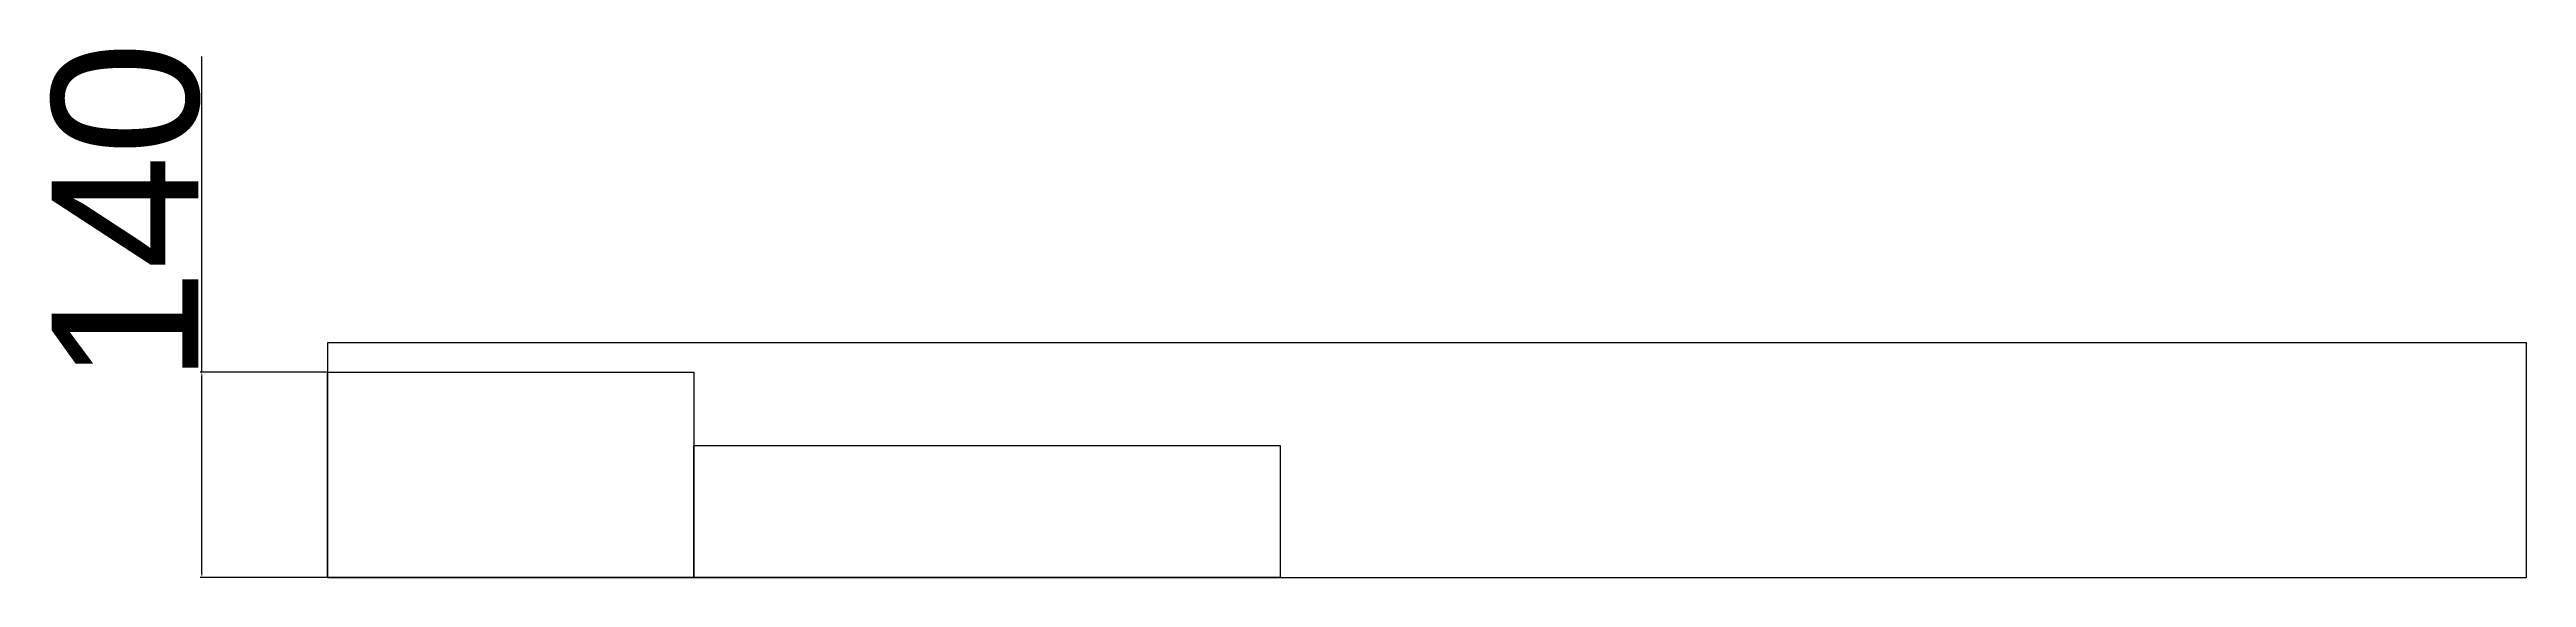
# Model space of a CAD drawing. Header units: millimetres. Extents: x 1146 to 2836, y 7701 to 8060.
import ezdxf

# ---------------------------------------------------------------- set-up
doc = ezdxf.new("R2010")
doc.units = ezdxf.units.MM
doc.styles.get("Standard").update_dxf_attribs({"font": 'arial.ttf'})
doc.dimstyles.new('ISO-25', dxfattribs={"dimtxt": 2.5, "dimasz": 2.5, "dimexe": 1.25, "dimexo": 0.625, "dimtad": 1, "dimtxsty": 'Standard', "dimcen": 2.5, "dimadec": 0, "dimazin": 0, "dimtfac": 1, "dimtmove": 0, "dimatfit": 3, "dimfxl": 1, "dimarcsym": 0})

# ---------------------------------------------------------------- blocks, each defined once
blk = doc.blocks.new('*D3')
at = {"color": 0, "lineweight": -2, "transparency": 16777216}
for p, q in [((1250.1, 7840.5), (1250.1, 8055.5)), ((1335.2, 7840.5), (1248.9, 7840.5)), ((1250.1, 7703), (1250.1, 7838)), ((1335.2, 7700.5), (1248.9, 7700.5))]:
    blk.add_line(p, q, dxfattribs=at)
at = {"color": 0, "transparency": 16777216}
for points in [[(1249.7, 7838), (1250.6, 7838), (1250.1, 7840.5)], [(1249.7, 7703), (1250.6, 7703), (1250.1, 7700.5)]]:
    blk.add_solid(points, dxfattribs=at)
at = {"layer": 'Defpoints', "color": 0, "transparency": 16777216}
for p in [(1250.1, 7840.5), (1335.8, 7840.5), (1335.8, 7700.5)]:
    blk.add_point(p, dxfattribs=at)
at = {"color": 0, "transparency": 16777216, "insert": (1198.5, 7949.3), "char_height": 2.5, "attachment_point": 5, "rotation": 90}
blk.add_mtext('{\\H40x;140}', dxfattribs=at)

msp = doc.modelspace()

# ---------------------------------------------------------------- linework, layer by layer
at = {"color": 1}
msp.add_lwpolyline([(1335.788, 7700.544), (2835.788, 7700.544), (2835.788, 7860.544), (1335.788, 7860.544)], close=True, dxfattribs=at)
at = {"color": 3}
msp.add_lwpolyline([(1335.788, 7700.544), (1335.788, 7840.544), (1585.788, 7840.544), (1585.788, 7700.544)], close=True, dxfattribs=at)
at = {"color": 2}
msp.add_lwpolyline([(1985.788, 7790.544), (1985.788, 7700.544), (1585.788, 7700.544), (1585.788, 7790.544)], close=True, dxfattribs=at)

# ---------------------------------------------------------------- dimensions: what is measured, and where the dimension line sits
dim = msp.add_linear_dim(base=(1250.139, 7840.544), p1=(1335.788, 7700.544), p2=(1335.788, 7840.544), angle=90, text='{\\H40x;<>}', dimstyle='ISO-25')
dim.commit()
dim.dimension.update_dxf_attribs({"geometry": '*D3', "text_midpoint": (1198.457, 7949.262)})

doc.saveas('drawing.dxf')
